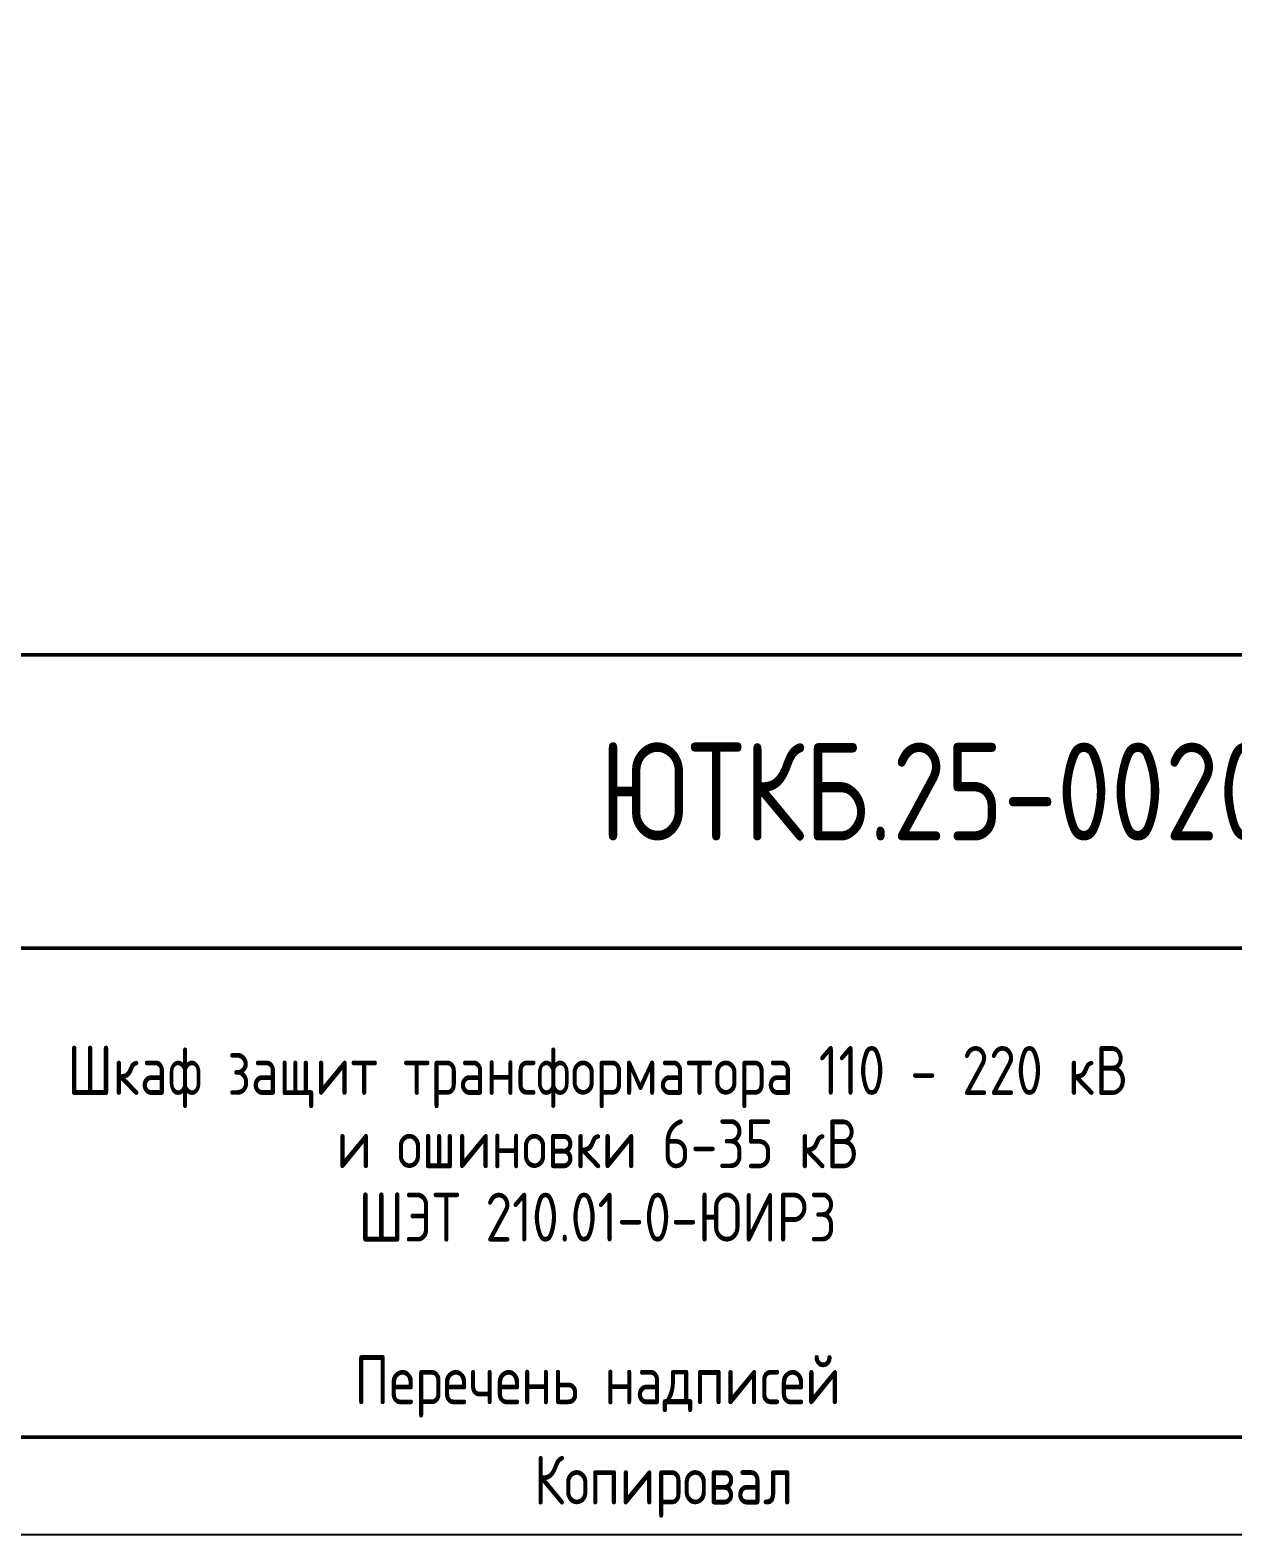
# Model space of a CAD drawing. Header units: millimetres. Extents: x -1533 to 5846, y -90 to 586.
# Drawn here: x -959 to -897.5, y 0 to 77 of the extents above; entities that cross this region are included whole.
import ezdxf

# ---------------------------------------------------------------- set-up
doc = ezdxf.new("R2010")
doc.units = ezdxf.units.MM
doc.styles.add('Gost_type_A', font='GOST_A.TTF')

# ---------------------------------------------------------------- blocks, each defined once
blk = doc.blocks.new('Формат_А4')
blk.add_lwpolyline([(0, 297), (0, 0), (-210, 0), (-210, 297)], close=True)
at = {"lineweight": 50}
blk.add_lwpolyline([(-190, 292), (-5, 292), (-5, 5), (-190, 5)], close=True, dxfattribs=at)
blk = doc.blocks.new('Штамп большой нижний текстовый')
at = {"lineweight": 50}
for points in [[(-120, 25), (0, 25), (0, 40), (-120, 40)], [(-120, 25), (-50, 25), (-50, 0), (-120, 0)]]:
    blk.add_lwpolyline(points, close=True, dxfattribs=at)
at = {"insert": (-75, -2.535), "char_height": 2.5, "width": 13.12023, "attachment_point": 6, "style": 'Gost_type_A'}
blk.add_mtext('Копировал', dxfattribs=at)

msp = doc.modelspace()

# ---------------------------------------------------------------- block references
at = {"color": 1}
for name, p in [('Формат_А4', (-840, 0)), ('Штамп большой нижний текстовый', (-845, 5))]:
    msp.add_blockref(name, p, dxfattribs=at)

# ---------------------------------------------------------------- texts
at = {"color": 1, "insert": (-905, 37.5), "char_height": 5, "width": 120, "attachment_point": 5, "style": 'Gost_type_A'}
msp.add_mtext('{\\C256;ЮТКБ.25-0020.004Д1}', dxfattribs=at)
at = {"insert": (-930, 20), "char_height": 2.5, "width": 68, "attachment_point": 5, "line_spacing_factor": 0.9, "style": 'Gost_type_A'}
msp.add_mtext('Шкаф защит трансформатора 110 - 220 кВ \\Pи ошиновки 6-35 кВ                      \\PШЭТ 210.01-0-ЮИРЗ', dxfattribs=at)
at = {"insert": (-930, 6), "char_height": 2.5, "width": 70, "attachment_point": 8, "style": 'Gost_type_A'}
msp.add_mtext('Перечень надписей', dxfattribs=at)

doc.saveas('drawing.dxf')
